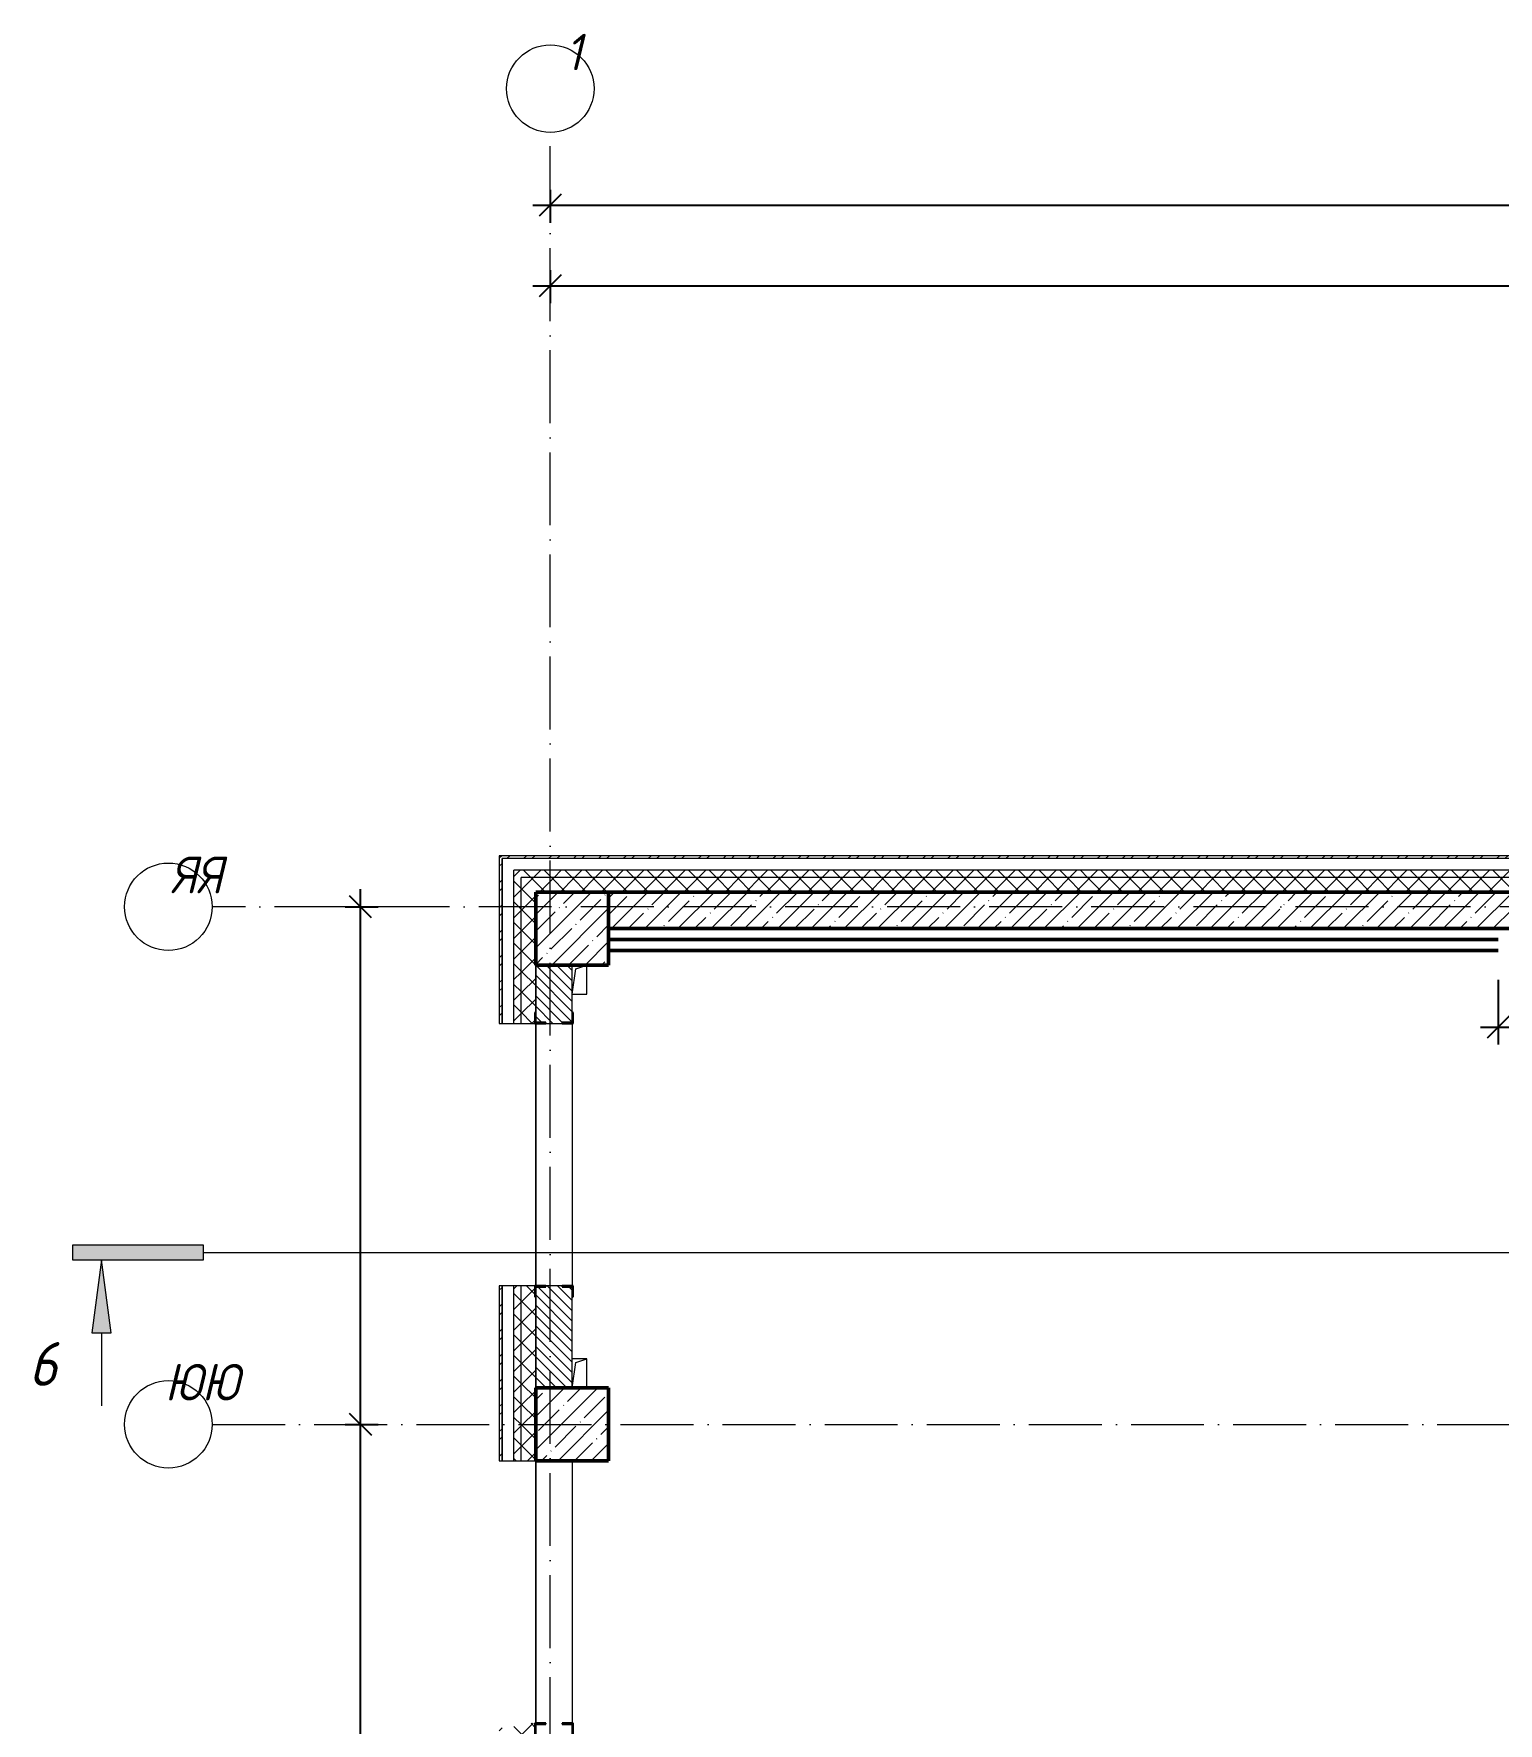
# Model space of a CAD drawing. Header units: millimetres. Extents: x -401725 to 250493, y 305116 to 802890.
# Drawn here: x 138794 to 148835, y 403523 to 415111 of the extents above; entities that cross this region are included whole.
import ezdxf

# ---------------------------------------------------------------- set-up
doc = ezdxf.new("R2010")
doc.units = ezdxf.units.MM
doc.linetypes.add('50_200_ШТРИХ_1Т_ш5_п1_п1_', pattern=[700, 500, -100, 0, -100])
for name, color, linetype, lineweight in [('A-____-____-DIMS', 7, 'Continuous', 9), ('A-DETL-____-OTLN-1', 7, 'Continuous', 50), ('A-GENM-____-MCUT', 7, 'Continuous', 25), ('A-GENM-____-OTLN', 7, 'Continuous', 9), ('A-GENM-____-OTLN-1', 7, 'Continuous', 25), ('A-WALL-____-MCUT', 7, 'Continuous', 13), ('A-WALL-____-MCUT-1', 7, 'Continuous', 9), ('A-WALL-____-MCUT-2', 7, 'Continuous', 50), ('A-WALL-____-OTLN', 7, 'Continuous', 9), ('A-WALL-____-PATT-1', 7, 'Continuous', 9), ('A-WALL-FNSH-MCUT-1', 7, 'Continuous', 9), ('G-____-____-SYMB', 7, 'Continuous', 9), ('S-COLS-____-MCUT', 7, 'Continuous', 50), ('S-COLS-____-OTLN', 7, 'Continuous', 9), ('S-GRID-____-IDEN', 7, 'Continuous', 9), ('S-GRID-____-OTLN-1', 7, '50_200_ШТРИХ_1Т_ш5_п1_п1_', 9)]:
    doc.layers.add(name, color=color, linetype=linetype, lineweight=lineweight)
doc.layers.add('G-____-____-SYMB-1', color=9, linetype='Continuous', lineweight=9, true_color=0x808080)
doc.styles.add('ISOCPEUR_I', font='isocpeui.ttf', dxfattribs={"width": 0.9, "height": 2.5})
doc.styles.add('ISOCPEUR_I_10', font='isocpeui.ttf', dxfattribs={"width": 0.9, "height": 180})
doc.styles.add('ISOCPEUR_I_9', font='isocpeui.ttf', dxfattribs={"width": 0.9, "height": 250})
doc.dimstyles.new('ISO-1_8_0_9К_СРЕДНИЙ_Кладочные_3', dxfattribs={"dimscale": 304.8, "dimtxt": 179.276612, "dimasz": 0.492126, "dimexe": 0.393701, "dimexo": 0, "dimgap": 0, "dimtad": 1, "dimdec": 3, "dimrnd": 0.001, "dimdsep": 46, "dimtxsty": 'ISOCPEUR_I_10', "dimblk1": 'OBLIQUE', "dimblk2": 'OBLIQUE', "dimsah": 1, "dimcen": 0.09, "dimdle": 0.393701, "dimazin": 0, "dimtfac": 1, "dimtdec": 4, "dimtix": 1, "dimtmove": 0, "dimatfit": 3, "dimfxl": 1, "dimtvp": 1, "dimtolj": 1, "dimtzin": 0, "dimarcsym": 2})
doc.dimstyles.new('ISO-2_5_0_9К_БОЛЬШОЙ_ОСИ', dxfattribs={"dimscale": 304.8, "dimtxt": 248.995294, "dimasz": 0.492126, "dimexe": 0.393701, "dimexo": 0, "dimgap": 0, "dimtad": 1, "dimdec": 0, "dimzin": 0, "dimdsep": 46, "dimtxsty": 'ISOCPEUR_I', "dimblk1": 'OBLIQUE', "dimblk2": 'OBLIQUE', "dimsah": 1, "dimcen": 0.09, "dimdle": 0.393701, "dimazin": 0, "dimtfac": 1, "dimtdec": 4, "dimtix": 1, "dimtmove": 0, "dimatfit": 3, "dimfxl": 1, "dimtvp": 1, "dimtolj": 1, "dimtzin": 0, "dimarcsym": 2})
doc.dimstyles.new('ISO-2_5_0_9К_БОЛЬШОЙ_ОСИ_2', dxfattribs={"dimscale": 304.8, "dimtxt": 248.995294, "dimasz": 0.492126, "dimexe": 0.393701, "dimexo": 0, "dimgap": 0, "dimtad": 1, "dimdec": 0, "dimzin": 0, "dimdsep": 46, "dimtxsty": 'ISOCPEUR_I_9', "dimblk1": 'OBLIQUE', "dimblk2": 'OBLIQUE', "dimsah": 1, "dimcen": 0.09, "dimdle": 0.393701, "dimazin": 0, "dimtfac": 1, "dimtdec": 4, "dimtix": 1, "dimtmove": 2, "dimatfit": 3, "dimfxl": 1, "dimtvp": 1, "dimtolj": 1, "dimtzin": 0, "dimarcsym": 2})
pattern_1 = [(45, (144685.44, 323542.24), (-85.53659, 85.53659), []), (45, (144742.46, 323542.24), (-85.53659, 85.53659), [])]
pattern_2 = [(45, (144685.44, 323542.24), (-70.71068, 70.71068), []), (135, (144685.44, 323542.24), (-70.71068, -70.71068), [])]

# ---------------------------------------------------------------- blocks, each defined once
blk = doc.blocks.new('BSC_Колонна _Прямоугольная - 500х500-V28-АР1_План отверстий 3 этажа в осях 1-64_Ю-ЯЯ')
at = {"layer": 'S-COLS-____-OTLN'}
h = blk.add_hatch(dxfattribs=at)
h.set_pattern_fill('FP_35', color=256, style=0, pattern_type=2)
h.set_pattern_definition([(45, (2200, -85431.04), (-114.04925, 114.04925), []), (45, (2314.05, -85431.04), (-114.04925, 114.04925), [201.613, -40.323, 3.353, -36.97])])
h.paths.add_polyline_path([(-250, -250), (250, -250), (250, 250), (-250, 250), (-250, 46)], flags=0)
at = {"layer": 'S-COLS-____-MCUT'}
for p, q in [((250, 250), (-250, 250)), ((-250, 250), (-250, -250)), ((250, -250), (250, 250)), ((-250, -250), (250, -250))]:
    blk.add_line(p, q, dxfattribs=at)
blk = doc.blocks.new('BSC_Колонна _Прямоугольная - 500х500-V53-АР1_План отверстий 3 этажа в осях 1-64_Ю-ЯЯ')
at = {"layer": 'S-COLS-____-OTLN'}
h = blk.add_hatch(dxfattribs=at)
h.set_pattern_fill('FP_61', color=256, style=0, pattern_type=2)
h.set_pattern_definition([(45, (2200, -82031.04), (-114.04925, 114.04925), []), (45, (2314.05, -82031.04), (-114.04925, 114.04925), [201.613, -40.323, 3.353, -36.97])])
h.paths.add_polyline_path([(-250, -250), (250, -250), (250, 250), (-250, 250)], flags=0)
at = {"layer": 'S-COLS-____-MCUT'}
for p, q in [((250, 250), (-250, 250)), ((-250, 250), (-250, -250)), ((250, -250), (250, 250)), ((-250, -250), (250, -250))]:
    blk.add_line(p, q, dxfattribs=at)
blk = doc.blocks.new('Фахверк_СКБ_Уголок - 250_2700-27497298-АР1_План отверстий 3 этажа в осях 1-64_Ю-ЯЯ')
at = {"layer": 'A-GENM-____-MCUT'}
for p, q in [((200, 181), (125, 181)), ((125, 181), (125, 106)), ((131, 106), (131, 175)), ((131, 175), (200, 175)), ((200, 175), (200, 181)), ((125, 106), (131, 106)), ((131, -6), (125, -6)), ((125, -6), (125, -81)), ((125, -81), (200, -81)), ((131, -75), (131, -6)), ((200, -75), (131, -75)), ((200, -81), (200, -75))]:
    blk.add_line(p, q, dxfattribs=at)
blk = doc.blocks.new('AR_Отверстие прямоугольное _в плите_ - AR_Отверстие прямоугольное _в плите_-V177-АР1_План отверстий 3 этажа в осях 1-64_Ю-ЯЯ')
at = {"layer": 'A-GENM-____-OTLN'}
for p, q in [((-50, -100), (-25, 75)), ((-25, 75), (50, 100)), ((50, -100), (50, 100)), ((-50, -100), (50, -100))]:
    blk.add_line(p, q, dxfattribs=at)
blk = doc.blocks.new('AR_Отверстие прямоугольное _в плите_ - AR_Отверстие прямоугольное _в плите_-V179-АР1_План отверстий 3 этажа в осях 1-64_Ю-ЯЯ')
at = {"layer": 'A-GENM-____-OTLN'}
for p, q in [((50, 100), (-50, 100)), ((-50, -100), (-25, 75)), ((-25, 75), (50, 100)), ((50, -100), (50, 100))]:
    blk.add_line(p, q, dxfattribs=at)
blk = doc.blocks.new('Ось сетки - Круг_Ø6_00__ISO-2_5_0_9K_-25732049-АР1_План отверстий 3 этажа в осях 1-64_Ю-ЯЯ')
at = {"layer": 'S-GRID-____-IDEN'}
blk.add_circle((0, 0), 3, dxfattribs=at)
blk = doc.blocks.new('Разрез - Заголовок разреза-10218885-АР1_План отверстий 3 этажа в осях 1-64_Ю-ЯЯ')
at = {"layer": 'G-____-____-SYMB'}
for points in [[(0, 0.5), (0, -0.5), (-9, -0.5), (-9, 0.5)], [(-6.34, -5.5), (-7.66, -5.5), (-7, -0.5)]]:
    blk.add_hatch(color=256, dxfattribs=at).paths.add_polyline_path(points, flags=0)
for p, q in [((0, 0.5), (-9, 0.5)), ((-9, 0.5), (-9, -0.5)), ((0, -0.5), (0, 0.5)), ((-9, -0.5), (0, -0.5)), ((-7, -0.5), (-7.66, -5.5)), ((-6.34, -5.5), (-7, -0.5)), ((-7.66, -5.5), (-6.34, -5.5)), ((-7, -5.5), (-7, -10.5))]:
    blk.add_line(p, q, dxfattribs=at)
blk = doc.blocks.new('_Oblique')
at = {"color": 0, "linetype": 'ByBlock', "lineweight": -2}
blk.add_line((-0.5, -0.5), (0.5, 0.5), dxfattribs=at)
blk = doc.blocks.new('*D9765')
at = {"layer": 'A-____-____-DIMS', "color": 0, "lineweight": -2, "transparency": 16777216}
for p, q in [((141034, 401203), (141034, 405693)), ((140928, 405573), (141154, 405573)), ((140928, 401323), (141154, 401323))]:
    blk.add_line(p, q, dxfattribs=at)
at = {"layer": 'Defpoints', "color": 0, "transparency": 16777216}
for p in [(140928, 405573), (141034, 405573), (140928, 401323)]:
    blk.add_point(p, dxfattribs=at)
at = {"layer": 'A-____-____-DIMS', "color": 0, "lineweight": -2, "transparency": 16777216, "xscale": 150, "yscale": 150, "zscale": 150}
for p, rotation in [((141034, 405573), 90), ((141034, 401323), 270)]:
    blk.add_blockref('_Oblique', p, dxfattribs=dict(at, rotation=rotation))
at = {"layer": 'A-____-____-DIMS', "color": 0, "transparency": 16777216, "insert": (141033, 403448), "char_height": 2.5, "width": 781.46, "attachment_point": 5, "rotation": 90, "style": 'ISOCPEUR_I'}
blk.add_mtext('\\A1;4250', dxfattribs=at)
blk = doc.blocks.new('*D9766')
at = {"layer": 'A-____-____-DIMS', "color": 0, "lineweight": -2, "transparency": 16777216}
for p, q in [((141034, 405453), (141034, 409243)), ((140928, 409123), (141154, 409123)), ((140928, 405573), (141154, 405573))]:
    blk.add_line(p, q, dxfattribs=at)
at = {"layer": 'Defpoints', "color": 0, "transparency": 16777216}
for p in [(140928, 409123), (141034, 409123), (140928, 405573)]:
    blk.add_point(p, dxfattribs=at)
at = {"layer": 'A-____-____-DIMS', "color": 0, "lineweight": -2, "transparency": 16777216, "xscale": 150, "yscale": 150, "zscale": 150}
for p, rotation in [((141034, 409123), 90), ((141034, 405573), 270)]:
    blk.add_blockref('_Oblique', p, dxfattribs=dict(at, rotation=rotation))
at = {"layer": 'A-____-____-DIMS', "color": 0, "transparency": 16777216, "insert": (141033, 407348), "char_height": 2.5, "width": 758.48, "attachment_point": 5, "rotation": 90, "style": 'ISOCPEUR_I'}
blk.add_mtext('\\A1;3550', dxfattribs=at)
blk = doc.blocks.new('*D9767')
at = {"layer": 'A-____-____-DIMS', "color": 0, "lineweight": -2, "transparency": 16777216}
for p, q in [((142335, 413489), (142335, 413263)), ((150135, 413489), (150135, 413263)), ((142215, 413383), (150255, 413383))]:
    blk.add_line(p, q, dxfattribs=at)
at = {"layer": 'Defpoints', "color": 0, "transparency": 16777216}
for p in [(142335, 413489), (150135, 413489), (150135, 413383)]:
    blk.add_point(p, dxfattribs=at)
at = {"layer": 'A-____-____-DIMS', "color": 0, "lineweight": -2, "transparency": 16777216, "xscale": 150, "yscale": 150, "zscale": 150, "rotation": 180}
blk.add_blockref('_Oblique', (142335, 413383), dxfattribs=at)
at = {"layer": 'A-____-____-DIMS', "color": 0, "lineweight": -2, "transparency": 16777216, "xscale": 150, "yscale": 150, "zscale": 150}
blk.add_blockref('_Oblique', (150135, 413383), dxfattribs=at)
at = {"layer": 'A-____-____-DIMS', "color": 0, "transparency": 16777216, "insert": (146235, 413384), "char_height": 2.5, "width": 758.48, "attachment_point": 5, "style": 'ISOCPEUR_I'}
blk.add_mtext('\\A1;7800', dxfattribs=at)
blk = doc.blocks.new('*D9678')
at = {"layer": 'A-____-____-DIMS', "color": 0, "lineweight": -2, "transparency": 16777216}
for p, q in [((142335, 414041), (142335, 413815)), ((245835, 414041), (245835, 413815)), ((142215, 413935), (193569, 413935)), ((245955, 413935), (194448, 413935))]:
    blk.add_line(p, q, dxfattribs=at)
at = {"layer": 'Defpoints', "color": 0, "transparency": 16777216}
for p in [(142335, 414041), (245835, 414041), (245835, 413935)]:
    blk.add_point(p, dxfattribs=at)
at = {"layer": 'A-____-____-DIMS', "color": 0, "lineweight": -2, "transparency": 16777216, "xscale": 150, "yscale": 150, "zscale": 150, "rotation": 180}
blk.add_blockref('_Oblique', (142335, 413935), dxfattribs=at)
at = {"layer": 'A-____-____-DIMS', "color": 0, "lineweight": -2, "transparency": 16777216, "xscale": 150, "yscale": 150, "zscale": 150}
blk.add_blockref('_Oblique', (245835, 413935), dxfattribs=at)
at = {"layer": 'A-____-____-DIMS', "color": 0, "transparency": 16777216, "insert": (193468, 414262), "char_height": 250, "width": 1080.26, "attachment_point": 1, "line_spacing_factor": 1.149209, "style": 'ISOCPEUR_I_9'}
blk.add_mtext('\\A1;103500', dxfattribs=at)
blk = doc.blocks.new('*D9631')
at = {"layer": 'A-____-____-DIMS', "color": 0, "lineweight": -2, "transparency": 16777216}
for p, q in [((148835, 408623), (148835, 408178)), ((149035, 408660), (149035, 408178)), ((148715, 408298), (149035, 408298)), ((149035, 408298), (149530, 408298))]:
    blk.add_line(p, q, dxfattribs=at)
at = {"layer": 'Defpoints', "color": 0, "transparency": 16777216}
for p in [(148835, 408623), (149035, 408660), (149035, 408298)]:
    blk.add_point(p, dxfattribs=at)
at = {"layer": 'A-____-____-DIMS', "color": 0, "lineweight": -2, "transparency": 16777216, "xscale": 150, "yscale": 150, "zscale": 150, "rotation": 180}
blk.add_blockref('_Oblique', (148835, 408298), dxfattribs=at)
at = {"layer": 'A-____-____-DIMS', "color": 0, "lineweight": -2, "transparency": 16777216, "xscale": 150, "yscale": 150, "zscale": 150}
blk.add_blockref('_Oblique', (149035, 408298), dxfattribs=at)
at = {"layer": 'A-____-____-DIMS', "color": 0, "transparency": 16777216, "insert": (149153, 408538), "char_height": 180, "width": 409.58, "attachment_point": 1, "line_spacing_factor": 1.149209, "style": 'ISOCPEUR_I_10'}
blk.add_mtext('\\A1;200', dxfattribs=at)

msp = doc.modelspace()

# ---------------------------------------------------------------- hatches: boundary and pattern name
at = {"layer": 'A-WALL-____-PATT-1'}
h = msp.add_hatch(dxfattribs=at)
h.set_pattern_fill('FP_6', color=256, style=0, pattern_type=2)
h.set_pattern_definition(pattern_1)
h.paths.add_polyline_path([(141985.4376, 396403.2863), (142005.4376, 396403.2863), (142005.4376, 397523.2863), (141985.4376, 397523.2863), (141985.4376, 396910.5482)], flags=0)
h.paths.add_polyline_path([(142005.4376, 399323.2863), (142005.4376, 400523.2863), (141985.4376, 400523.2863), (141985.4376, 399323.2863)], flags=0)
h.paths.add_polyline_path([(142005.4376, 402323.2863), (142005.4376, 403523.2863), (141985.4376, 403523.2863), (141985.4376, 402323.2863)], flags=0)
h.paths.add_polyline_path([(141985.4376, 405323.2863), (142005.4376, 405323.2863), (142005.4376, 406523.2863), (141985.4376, 406523.2863)], flags=0)
h.paths.add_polyline_path([(141985.4376, 408323.2863), (142005.4376, 408323.2863), (142005.4376, 409473.2863), (141985.4376, 409473.2863)], flags=0)
h = msp.add_hatch(dxfattribs=at)
h.set_pattern_fill('FP_6', color=256, style=0, pattern_type=2)
h.set_pattern_definition(pattern_1)
h.paths.add_polyline_path([(168554.4376, 409453.2863), (168554.4376, 409473.2863), (168535.4376, 409473.2863), (168535.4376, 409453.2863)], flags=0)
h.paths.add_polyline_path([(168385.4376, 409453.2863), (168385.4376, 409473.2863), (164815.4376, 409473.2863), (164815.4376, 409453.2863), (165880.9831, 409453.2863)], flags=0)
h.paths.add_polyline_path([(155315.4376, 409453.2863), (155315.4376, 409473.2863), (142005.4376, 409473.2863), (142005.4376, 409453.2863), (151741.2688, 409453.2863)], flags=0)
h = msp.add_hatch(dxfattribs=at)
h.set_pattern_fill('FP_4', color=256, style=0, pattern_type=2)
h.set_pattern_definition(pattern_2)
h.paths.add_polyline_path([(142135.4376, 396573.2863), (142135.4376, 397523.2863), (142085.4376, 397523.2863), (142085.4376, 396573.2863)], flags=0)
h.paths.add_polyline_path([(142135.4376, 399323.2863), (142135.4376, 400523.2863), (142085.4376, 400523.2863), (142085.4376, 399323.2863)], flags=0)
h.paths.add_polyline_path([(142085.4376, 402323.2863), (142135.4376, 402323.2863), (142135.4376, 403523.2863), (142085.4376, 403523.2863), (142085.4376, 403368.4887)], flags=0)
h.paths.add_polyline_path([(142135.4376, 405323.2863), (142135.4376, 406523.2863), (142085.4376, 406523.2863), (142085.4376, 405323.2863)], flags=0)
h.paths.add_polyline_path([(142085.4376, 408323.2863), (142135.4376, 408323.2863), (142135.4376, 409373.2863), (142085.4376, 409373.2863), (142085.4376, 409019.1866)], flags=0)
h = msp.add_hatch(dxfattribs=at)
h.set_pattern_fill('FP_4', color=256, style=0, pattern_type=2)
h.set_pattern_definition(pattern_2)
h.paths.add_polyline_path([(165880.9831, 409323.2863), (168535.4376, 409323.2863), (168535.4376, 409373.2863), (164815.4376, 409373.2863), (164815.4376, 409323.2863)], flags=0)
h.paths.add_polyline_path([(155315.4376, 409323.2863), (155315.4376, 409373.2863), (142135.4376, 409373.2863), (142135.4376, 409323.2863), (151741.2688, 409323.2863)], flags=0)
h = msp.add_hatch(dxfattribs=at)
h.set_pattern_fill('FP_4', color=256, style=0, pattern_type=2)
h.set_pattern_definition(pattern_2)
h.paths.add_polyline_path([(142235.4376, 396573.2863), (142235.4376, 397448.2863), (142229.4376, 397448.2863), (142229.4376, 397523.2863), (142135.4376, 397523.2863), (142135.4376, 396573.2863)], flags=0)
h.paths.add_polyline_path([(142229.4376, 399323.2863), (142229.4376, 399398.2863), (142235.4376, 399398.2863), (142235.4376, 400448.2863), (142229.4376, 400448.2863), (142229.4376, 400523.2863), (142135.4376, 400523.2863), (142135.4376, 399323.2863)], flags=0)
h.paths.add_polyline_path([(142229.4376, 402323.2863), (142229.4376, 402398.2863), (142235.4376, 402398.2863), (142235.4376, 403448.2863), (142229.4376, 403448.2863), (142229.4376, 403523.2863), (142135.4376, 403523.2863), (142135.4376, 402323.2863)], flags=0)
h.paths.add_polyline_path([(142135.4376, 405323.2863), (142235.4376, 405323.2863), (142235.4376, 406448.2863), (142229.4376, 406448.2863), (142229.4376, 406523.2863), (142135.4376, 406523.2863), (142135.4376, 405823.2863)], flags=0)
h.paths.add_polyline_path([(142229.4376, 408323.2863), (142229.4376, 408398.2863), (142235.4376, 408398.2863), (142235.4376, 409323.2863), (142135.4376, 409323.2863), (142135.4376, 408323.2863)], flags=0)
h = msp.add_hatch(dxfattribs=at)
h.set_pattern_fill('FP_4', color=256, style=0, pattern_type=2)
h.set_pattern_definition(pattern_2)
h.paths.add_polyline_path([(168535.4376, 409223.2863), (168535.4376, 409323.2863), (164815.4376, 409323.2863), (164815.4376, 409229.2863), (164890.4376, 409229.2863), (164890.4376, 409223.2863), (165880.9831, 409223.2863)], flags=0)
h.paths.add_polyline_path([(155240.4376, 409223.2863), (155240.4376, 409229.2863), (155315.4376, 409229.2863), (155315.4376, 409323.2863), (142235.4376, 409323.2863), (142235.4376, 409223.2863), (154585.4376, 409223.2863)], flags=0)
h = msp.add_hatch(dxfattribs=at)
h.set_pattern_fill('FP_12', color=256, style=0, pattern_type=2)
h.set_pattern_definition([(45, (144685.44, 323542.24), (-114.04925, 114.04925), []), (45, (144799.49, 323542.24), (-114.04925, 114.04925), [201.612, -40.322, 3.353, -36.97])])
h.paths.add_polyline_path([(149735.4376, 408973.2863), (149735.4376, 409223.2863), (142735.4376, 409223.2863), (142735.4376, 408973.2863), (144671.4117, 408973.2863)], flags=0)
h = msp.add_hatch(dxfattribs=at)
h.set_pattern_fill('FP_9', color=256, style=0, pattern_type=2)
h.set_pattern_definition([(135, (144685.44, 323542.244), (-35.35534, -35.35534), [])])
h.paths.add_polyline_path([(142235.4376, 405823.2863), (142485.4376, 405823.2863), (142485.4376, 406517.2863), (142416.4376, 406517.2863), (142416.4376, 406523.2863), (142304.4376, 406523.2863), (142304.4376, 406517.2863), (142235.4376, 406517.2863), (142235.4376, 406267.2863)], flags=0)
h.paths.add_polyline_path([(142416.4376, 408323.2863), (142416.4376, 408329.2863), (142485.4376, 408329.2863), (142485.4376, 408723.2863), (142235.4376, 408723.2863), (142235.4376, 408329.2863), (142304.4376, 408329.2863), (142304.4376, 408323.2863)], flags=0)

# ---------------------------------------------------------------- linework, layer by layer
at = {"layer": 'A-DETL-____-OTLN-1'}
for p, q in [((148835.4376, 408898.2863), (142735.4376, 408898.2863)), ((148835.4376, 408823.2863), (142735.4376, 408823.2863))]:
    msp.add_line(p, q, dxfattribs=at)
at = {"layer": 'A-WALL-____-MCUT'}
for p, q in [((155315.4376, 409453.2863), (142005.4376, 409453.2863)), ((142005.4376, 409453.2863), (142005.4376, 408323.2863)), ((142005.4376, 408323.2863), (142005.4376, 409453.2863)), ((142485.4376, 408398.2863), (142485.4376, 408723.2863)), ((142005.4376, 408323.2863), (142229.4376, 408323.2863)), ((142304.4376, 408323.2863), (142416.4376, 408323.2863)), ((142229.4376, 406523.2863), (142005.4376, 406523.2863)), ((142005.4376, 406523.2863), (142005.4376, 405323.2863)), ((142005.4376, 405323.2863), (142005.4376, 406523.2863)), ((142416.4376, 406523.2863), (142304.4376, 406523.2863)), ((142485.4376, 405823.2863), (142485.4376, 406448.2863)), ((142005.4376, 405323.2863), (142235.4376, 405323.2863))]:
    msp.add_line(p, q, dxfattribs=at)
at = {"layer": 'A-WALL-____-MCUT-1'}
for p, q in [((155315.4376, 409373.2863), (142085.4376, 409373.2863)), ((142085.4376, 408323.2863), (142085.4376, 409373.2863)), ((155315.4376, 409323.2863), (142135.4376, 409323.2863)), ((142135.4376, 408323.2863), (142135.4376, 409323.2863)), ((142235.4376, 408723.2863), (142235.4376, 408398.2863)), ((142235.4376, 408398.2863), (142235.4376, 408723.2863)), ((142085.4376, 405323.2863), (142085.4376, 406523.2863)), ((142135.4376, 405323.2863), (142135.4376, 406523.2863)), ((142235.4376, 406448.2863), (142235.4376, 405823.2863)), ((142235.4376, 405823.2863), (142235.4376, 406448.2863))]:
    msp.add_line(p, q, dxfattribs=at)
at = {"layer": 'A-WALL-____-MCUT-2'}
for p, q in [((149735.4376, 409223.2863), (142735.4376, 409223.2863)), ((142735.4376, 408973.2863), (149735.4376, 408973.2863))]:
    msp.add_line(p, q, dxfattribs=at)
at = {"layer": 'A-WALL-____-OTLN'}
for p, q in [((142235.4376, 406523.2863), (142235.4376, 408323.2863)), ((142235.4376, 408323.2863), (142235.4376, 406523.2863)), ((142485.4376, 408323.2863), (142485.4376, 406523.2863)), ((142235.4376, 403523.2863), (142235.4376, 405323.2863)), ((142235.4376, 405323.2863), (142235.4376, 403523.2863)), ((142485.4376, 405323.2863), (142485.4376, 403523.2863))]:
    msp.add_line(p, q, dxfattribs=at)
at = {"layer": 'A-WALL-FNSH-MCUT-1'}
for p, q in [((155315.4376, 409473.2863), (141985.4376, 409473.2863)), ((141985.4376, 409473.2863), (141985.4376, 408323.2863)), ((141985.4376, 408323.2863), (142005.4376, 408323.2863)), ((141985.4376, 406523.2863), (141985.4376, 405323.2863)), ((142005.4376, 406523.2863), (141985.4376, 406523.2863)), ((141985.4376, 405323.2863), (142005.4376, 405323.2863))]:
    msp.add_line(p, q, dxfattribs=at)
at = {"layer": 'G-____-____-SYMB-1'}
msp.add_line((139958.3354, 406751.2969), (249153.4234, 406751.2969), dxfattribs=at)
at = {"layer": 'S-GRID-____-OTLN-1'}
for p, q in [((142335.4376, 376035.0206), (142335.4376, 414435.0957)), ((248759.8442, 409123.2863), (140016.6674, 409123.2863)), ((140016.6674, 405573.2863), (248759.8442, 405573.2863))]:
    msp.add_line(p, q, dxfattribs=at)

# ---------------------------------------------------------------- block references
at = {"layer": 'A-GENM-____-OTLN'}
for name, p in [('AR_Отверстие прямоугольное _в плите_ - AR_Отверстие прямоугольное _в плите_-V177-АР1_План отверстий 3 этажа в осях 1-64_Ю-ЯЯ', (142535.4376, 408623.2863)), ('AR_Отверстие прямоугольное _в плите_ - AR_Отверстие прямоугольное _в плите_-V179-АР1_План отверстий 3 этажа в осях 1-64_Ю-ЯЯ', (142535.4376, 405923.2863))]:
    msp.add_blockref(name, p, dxfattribs=at)
at = {"layer": 'A-GENM-____-OTLN-1'}
for p, rotation in [((142410.4376, 408198.2863), 89.99999999999991), ((142310.4376, 406648.2863), 269.9999999999999), ((142310.4376, 403648.2863), 269.9999999999999)]:
    msp.add_blockref('Фахверк_СКБ_Уголок - 250_2700-27497298-АР1_План отверстий 3 этажа в осях 1-64_Ю-ЯЯ', p, dxfattribs=dict(at, rotation=rotation))
at = {"layer": 'G-____-____-SYMB', "xscale": 99.99999999999993, "yscale": 99.99999999999993, "zscale": 99.99999999999993}
msp.add_blockref('Разрез - Заголовок разреза-10218885-АР1_План отверстий 3 этажа в осях 1-64_Ю-ЯЯ', (139958.3354, 406751.2969), dxfattribs=at)
at = {"layer": 'S-COLS-____-OTLN'}
for name, p in [('BSC_Колонна _Прямоугольная - 500х500-V28-АР1_План отверстий 3 этажа в осях 1-64_Ю-ЯЯ', (142485.4376, 408973.2863)), ('BSC_Колонна _Прямоугольная - 500х500-V53-АР1_План отверстий 3 этажа в осях 1-64_Ю-ЯЯ', (142485.4376, 405573.2863))]:
    msp.add_blockref(name, p, dxfattribs=at)
at = {"layer": 'S-GRID-____-IDEN', "xscale": 99.99999999999993, "yscale": 99.99999999999993, "zscale": 99.99999999999993}
msp.add_blockref('Ось сетки - Круг_Ø6_00__ISO-2_5_0_9K_-25732049-АР1_План отверстий 3 этажа в осях 1-64_Ю-ЯЯ', (142335.4376, 414735.0957), dxfattribs=at)
for p, rotation in [((139716.6674, 409123.2863), 89.9999999999998), ((139716.6674, 405573.2863), 269.9999999999995)]:
    msp.add_blockref('Ось сетки - Круг_Ø6_00__ISO-2_5_0_9K_-25732049-АР1_План отверстий 3 этажа в осях 1-64_Ю-ЯЯ', p, dxfattribs=dict(at, rotation=rotation))

# ---------------------------------------------------------------- texts
at = {"layer": 'G-____-____-SYMB', "insert": (138758.5689, 406137.4905), "char_height": 300, "width": 256.54, "attachment_point": 1, "style": 'ISOCPEUR_I_10'}
msp.add_mtext('\\fISOCPEUR|b0|i1|c204|p34|;6', dxfattribs=at)
at = {"layer": 'S-GRID-____-IDEN', "char_height": 250, "attachment_point": 1, "style": 'ISOCPEUR_I_9'}
for s, insert, width in [('\\fISOCPEUR|b0|i1|c204|p34|;\\W.9;1', (142439.2744, 415111.1241), 144.30375), ('ЯЯ', (139733.2621, 409466.6158), 447.341625), ('ЮЮ', (139692.553, 405987.1725), 533.923875)]:
    msp.add_mtext(s, dxfattribs=dict(at, insert=insert, width=width))

# ---------------------------------------------------------------- dimensions: what is measured, and where the dimension line sits
at = {"layer": 'A-____-____-DIMS'}
for base, p1, p2, dimstyle, override, picture, middle in [((245835.4376, 413934.9129), (142335.4376, 414040.9789), (245835.4376, 414040.9789), 'ISO-2_5_0_9К_БОЛЬШОЙ_ОСИ_2', {"dimpost": '<>', "dimfxl": 103500}, '*D9678', (194008.2879, 414094.8602)), ((149035.4376, 408297.5715), (148835.4376, 408623.2863), (149035.4376, 408659.9053), 'ISO-1_8_0_9К_СРЕДНИЙ_Кладочные_3', {"dimpost": '<>', "dimfxl": 203.324743}, '*D9631', (149357.5012, 408297.5715))]:
    dim = msp.add_linear_dim(base=base, p1=p1, p2=p2, dimstyle=dimstyle, override=override, dxfattribs=at)
    dim.commit()
    dim.dimension.update_dxf_attribs({"geometry": picture, "text_midpoint": middle, "dimtype": 160})
dim = msp.add_linear_dim(base=(150135.4376, 413382.6936), p1=(142335.4376, 413488.7596), p2=(150135.4376, 413488.7596), dimstyle='ISO-2_5_0_9К_БОЛЬШОЙ_ОСИ', override={"dimpost": '<>', "dimfxl": 7800}, dxfattribs=at)
dim.commit()
dim.dimension.update_dxf_attribs({"geometry": '*D9767', "text_midpoint": (146235.4376, 413383.9597)})
for base, p1, p2, override, picture, middle in [((141034.042, 409123.2863), (140927.976, 405573.2863), (140927.976, 409123.2863), {"dimpost": '<>', "dimfxl": 3550}, '*D9766', (141032.792, 407348.2863)), ((141034.042, 405573.2863), (140927.976, 401323.2863), (140927.976, 405573.2863), {"dimpost": '<>', "dimfxl": 4250}, '*D9765', (141032.792, 403448.2863))]:
    dim = msp.add_linear_dim(base=base, p1=p1, p2=p2, angle=90, dimstyle='ISO-2_5_0_9К_БОЛЬШОЙ_ОСИ', override=override, dxfattribs=at)
    dim.commit()
    dim.dimension.update_dxf_attribs({"geometry": picture, "text_midpoint": middle})

doc.saveas('drawing.dxf')
